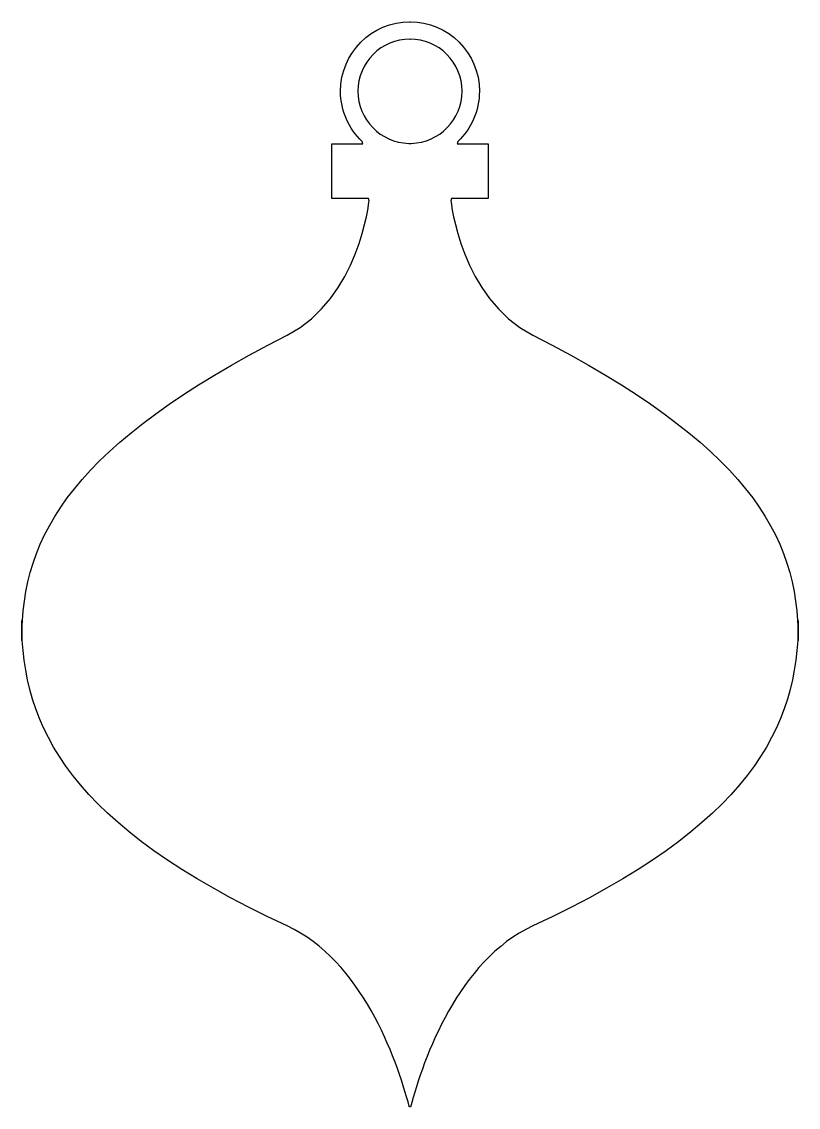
# Model space of a CAD drawing. Header units: centimetres. Extents: x -7.6 to 7.6, y -10.7 to 10.7.
import ezdxf

# ---------------------------------------------------------------- set-up
doc = ezdxf.new("R2010")
doc.units = ezdxf.units.CM
doc.header["$MEASUREMENT"] = 0
doc.layers.add('Camada 1', color=7, linetype='Continuous')

msp = doc.modelspace()

# ---------------------------------------------------------------- linework, layer by layer
at = {"layer": 'Camada 1'}
for points, knots in [([(0.00081, 10.6793), (-0.75452, 10.6793), (-1.36693, 10.0669), (-1.36693, 9.31154), (-1.36693, 9.31154), (-1.36693, 8.92207), (-1.20413, 8.57055), (-0.94278, 8.32147), (-0.94278, 8.32147), (-0.94278, 8.32147), (-0.92775, 8.27591), (-0.92775, 8.27591), (-0.92775, 8.27591), (-0.92775, 8.27591), (-1.53809, 8.2759), (-1.53809, 8.2759), (-1.53809, 8.2759), (-1.53809, 8.2759), (-1.53809, 7.20116), (-1.53809, 7.20116), (-1.53809, 7.20116), (-1.53809, 7.20116), (-0.81443, 7.20116), (-0.81443, 7.20116), (-0.81443, 7.20116), (-0.81443, 7.20116), (-0.80541, 7.15237), (-0.80541, 7.15237), (-0.80541, 7.15237), (-0.80541, 7.15237), (-0.99737, 5.24089), (-2.41738, 4.51445), (-2.41738, 4.51445), (-6.61849, 2.365), (-7.64441, 0.6064), (-7.64441, -1.49405), (-7.64441, -1.49405), (-7.64441, -1.49405), (-7.64441, -1.10366), (-7.64441, -1.10366), (-7.64441, -1.10366), (-7.64441, -3.20408), (-6.69919, -5.12826), (-2.41738, -7.11214), (-2.41738, -7.11214), (-0.95643, -7.78886), (-0.2751, -9.68807), (-0.01353, -10.66544), (-0.01353, -10.66544), (-0.01353, -10.66544), (0.00959, -10.6793), (0.00959, -10.6793), (0.00959, -10.6793), (0.26864, -9.70563), (0.9495, -7.79209), (2.41717, -7.11213), (2.41717, -7.11213), (6.69897, -5.12828), (7.64441, -3.20408), (7.64441, -1.10365), (7.64441, -1.10365), (7.64441, -1.10365), (7.64441, -1.49404), (7.64441, -1.49404), (7.64441, -1.49404), (7.64441, 0.60641), (6.61849, 2.36501), (2.41717, 4.51446), (2.41717, 4.51446), (0.99715, 5.2409), (0.8052, 7.15238), (0.8052, 7.15238), (0.8052, 7.15238), (0.8052, 7.15238), (0.81446, 7.20117), (0.81446, 7.20117), (0.81446, 7.20117), (0.81446, 7.20117), (1.53788, 7.20116), (1.53788, 7.20116), (1.53788, 7.20116), (1.53788, 7.20116), (1.53788, 8.2759), (1.53788, 8.2759), (1.53788, 8.2759), (1.53788, 8.2759), (0.9273, 8.2759), (0.9273, 8.2759), (0.9273, 8.2759), (0.9273, 8.2759), (0.94254, 8.32146), (0.94254, 8.32146), (0.94254, 8.32146), (1.2039, 8.57054), (1.36669, 8.92206), (1.36669, 9.31153), (1.36669, 9.31153), (1.36672, 10.06689), (0.75429, 10.6793), (-0.00104, 10.6793), (-0.00104, 10.6793), (-0.00104, 10.6793), (0.00081, 10.6793), (0.00081, 10.6793)], [0, 0, 0, 0, 0.03703704, 0.03703704, 0.03703704, 0.03703704, 0.07407407, 0.07407407, 0.07407407, 0.07407407, 0.11111111, 0.11111111, 0.11111111, 0.11111111, 0.14814815, 0.14814815, 0.14814815, 0.14814815, 0.18518519, 0.18518519, 0.18518519, 0.18518519, 0.22222222, 0.22222222, 0.22222222, 0.22222222, 0.25925926, 0.25925926, 0.25925926, 0.25925926, 0.2962963, 0.2962963, 0.2962963, 0.2962963, 0.33333333, 0.33333333, 0.33333333, 0.33333333, 0.37037037, 0.37037037, 0.37037037, 0.37037037, 0.40740741, 0.40740741, 0.40740741, 0.40740741, 0.44444444, 0.44444444, 0.44444444, 0.44444444, 0.48148148, 0.48148148, 0.48148148, 0.48148148, 0.51851852, 0.51851852, 0.51851852, 0.51851852, 0.55555556, 0.55555556, 0.55555556, 0.55555556, 0.59259259, 0.59259259, 0.59259259, 0.59259259, 0.62962963, 0.62962963, 0.62962963, 0.62962963, 0.66666667, 0.66666667, 0.66666667, 0.66666667, 0.7037037, 0.7037037, 0.7037037, 0.7037037, 0.74074074, 0.74074074, 0.74074074, 0.74074074, 0.77777778, 0.77777778, 0.77777778, 0.77777778, 0.81481481, 0.81481481, 0.81481481, 0.81481481, 0.85185185, 0.85185185, 0.85185185, 0.85185185, 0.88888889, 0.88888889, 0.88888889, 0.88888889, 0.92592593, 0.92592593, 0.92592593, 0.92592593, 1, 1, 1, 1]), ([(-0.00104, 10.33748), (0.56557, 10.33748), (1.02488, 9.87816), (1.02488, 9.31156), (1.02488, 9.31156), (1.02488, 8.75374), (0.5799, 8.29998), (0.02531, 8.28585), (0.02531, 8.28585), (0.02531, 8.28585), (-0.02557, 8.28585), (-0.02557, 8.28585), (-0.02557, 8.28585), (-0.58016, 8.29995), (-1.02514, 8.75371), (-1.02514, 9.31156), (-1.02514, 9.31156), (-1.02514, 9.87819), (-0.56582, 10.33748), (0.00078, 10.33748), (0.00078, 10.33748), (0.00078, 10.33748), (-0.00104, 10.33748), (-0.00104, 10.33748)], [0, 0, 0, 0, 0.14285714, 0.14285714, 0.14285714, 0.14285714, 0.28571429, 0.28571429, 0.28571429, 0.28571429, 0.42857143, 0.42857143, 0.42857143, 0.42857143, 0.57142857, 0.57142857, 0.57142857, 0.57142857, 0.71428571, 0.71428571, 0.71428571, 0.71428571, 1, 1, 1, 1])]:
    msp.add_open_spline(points, degree=3, knots=knots, dxfattribs=at)

doc.saveas('drawing.dxf')
